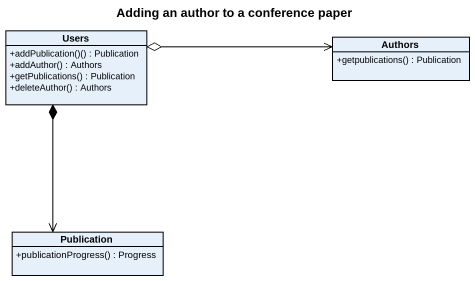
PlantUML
@startuml
title Adding an author to a conference paper
hide circle
hide empty members
skinparam classAttributeIconSize 0
class Users {
  +addPublication()() : Publication
  +addAuthor() : Authors
  +getPublications() : Publication
  +deleteAuthor() : Authors
}
class Authors {
  +getpublications() : Publication
}
class Publication {
  +publicationProgress() : Progress
}
Users o-right-> Authors
Users *--> Publication
@enduml
